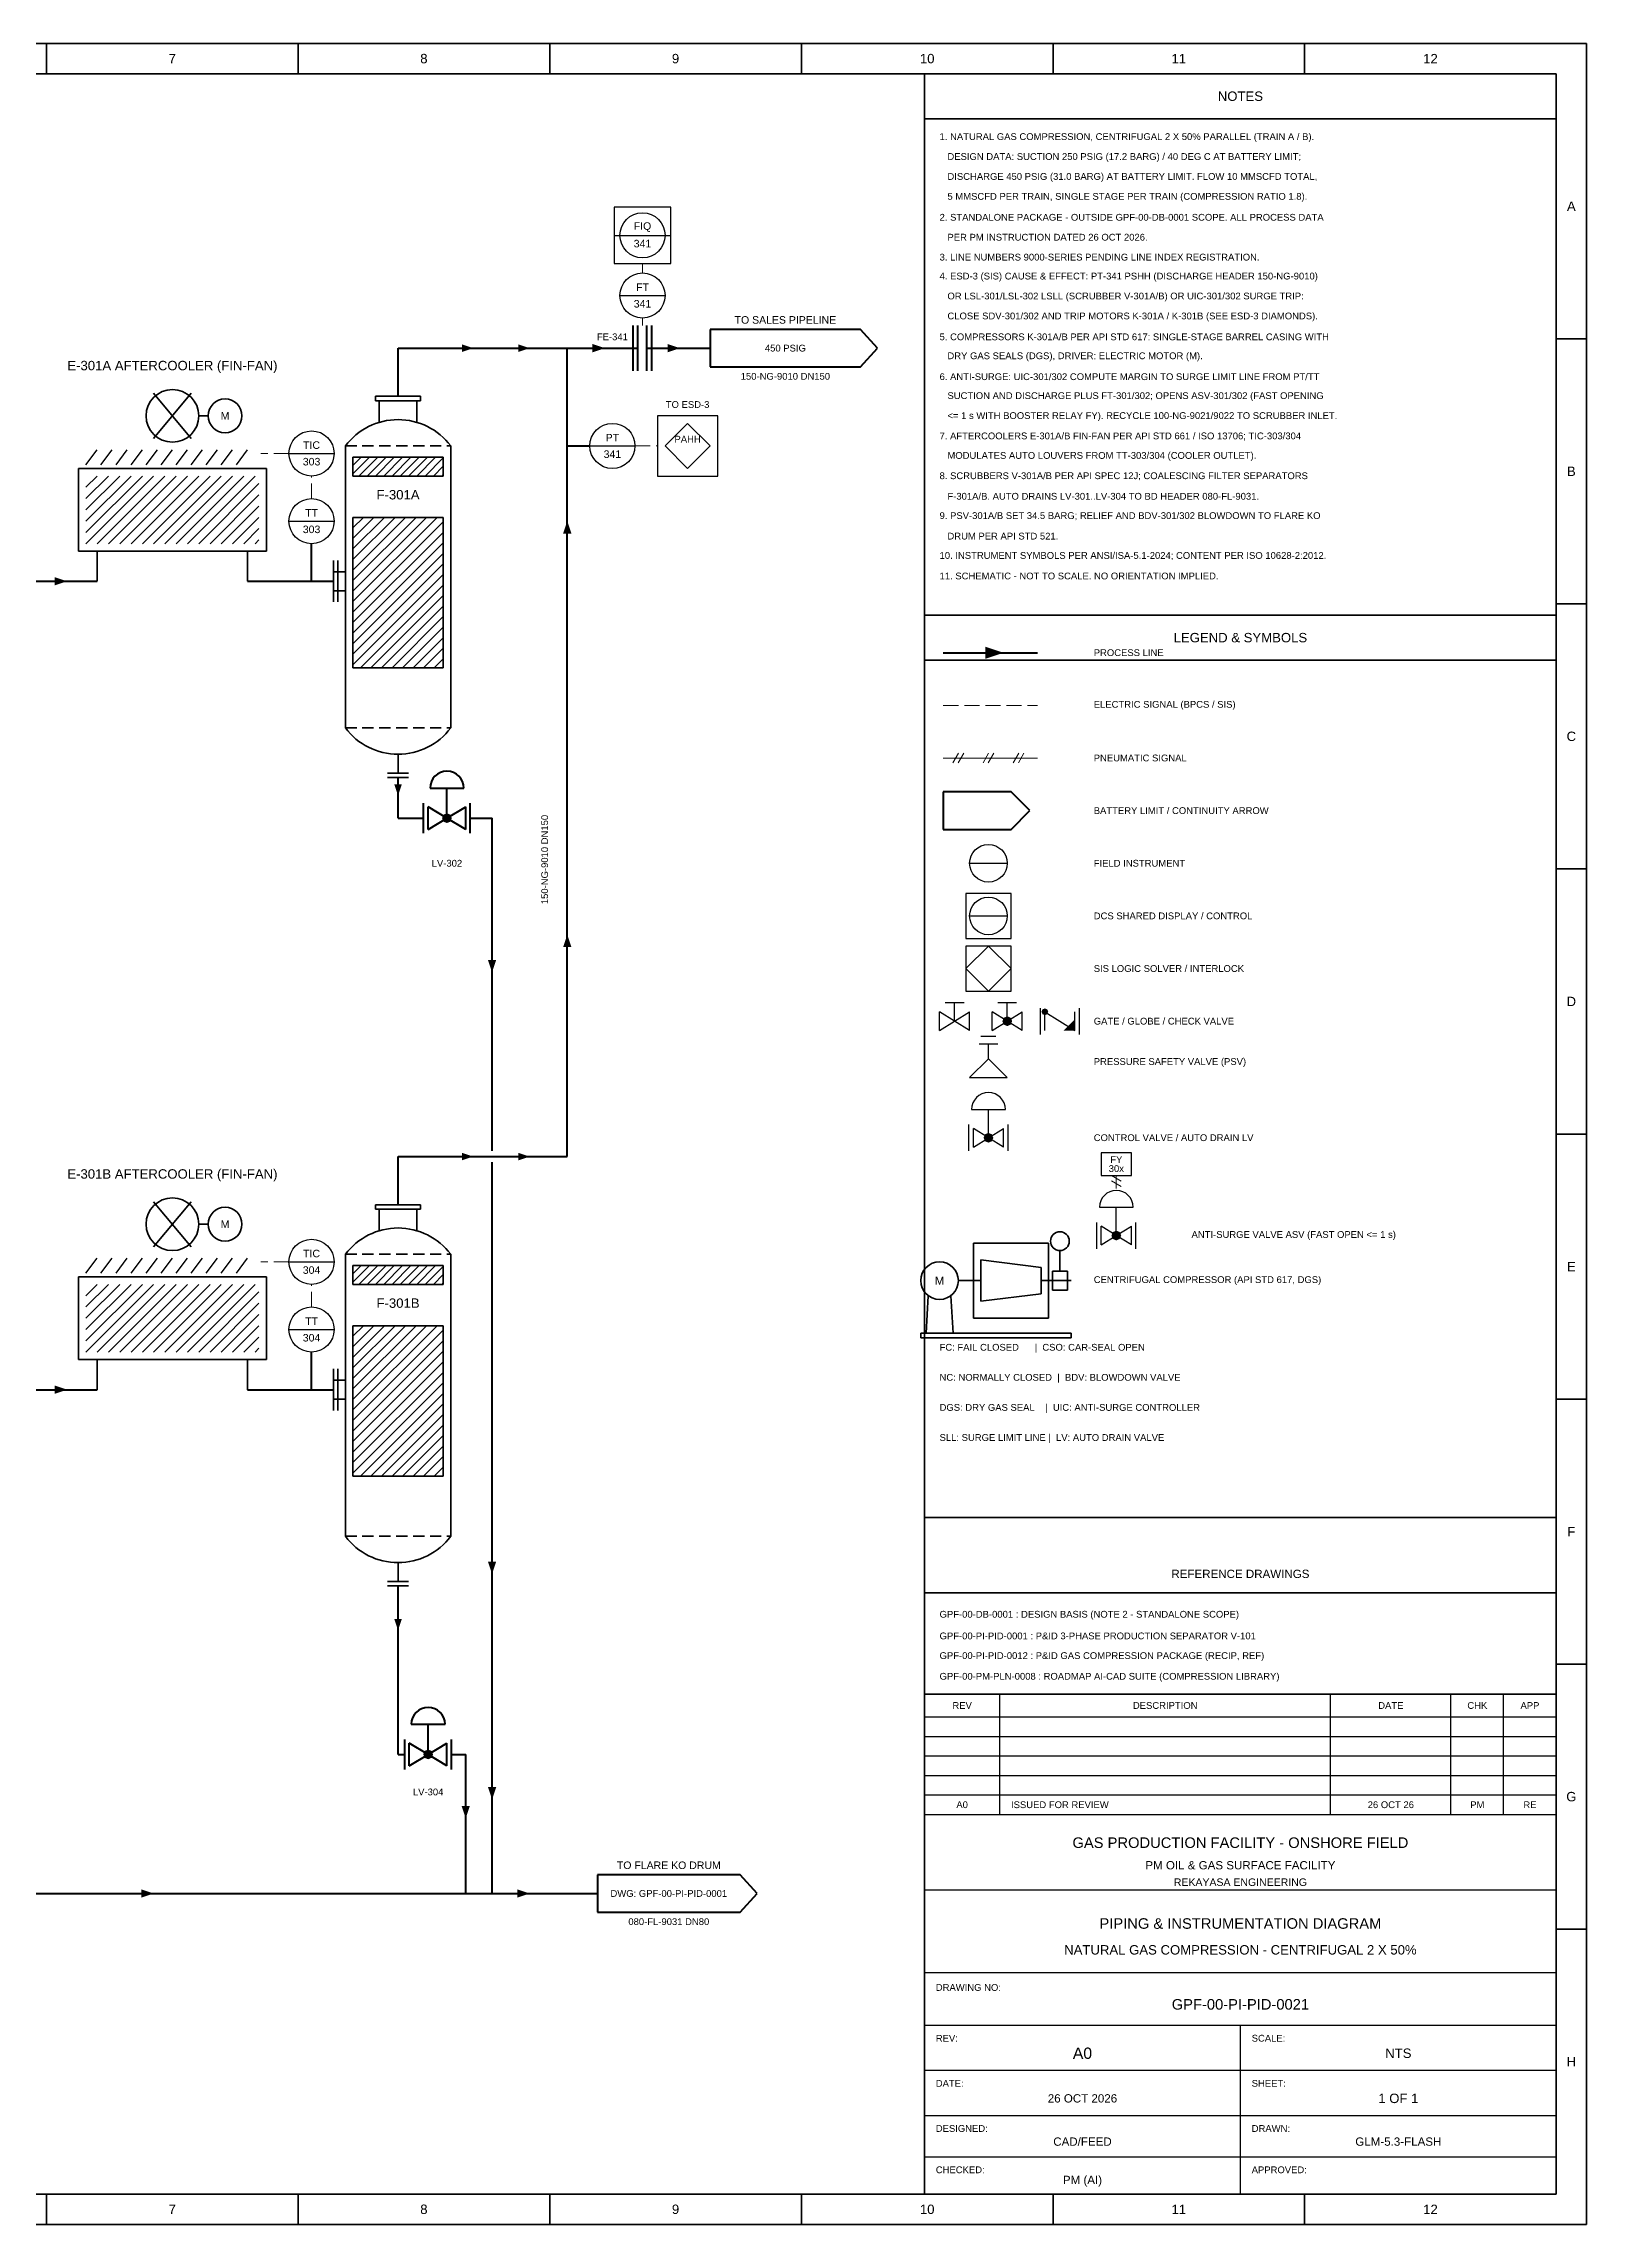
# Model space of a CAD drawing. Header units: millimetres. Extents: x 10 to 831, y 7 to 587.
# Drawn here: x 421 to 831, y 7 to 587 of the extents above; entities that cross this region are included whole.
import ezdxf

# ---------------------------------------------------------------- set-up
doc = ezdxf.new("R2010")
doc.units = ezdxf.units.MM
for name, color, linetype, lineweight in [('REF-EQUIP', 7, 'Continuous', 35), ('REF-FRAME', 7, 'Continuous', 35), ('REF-HATCH', 7, 'Continuous', 13), ('REF-PROC', 7, 'Continuous', 50), ('REF-SIG', 7, 'Continuous', 13), ('REF-SIGP', 7, 'Continuous', 13), ('REF-SYM', 7, 'Continuous', 25), ('REF-TEXT', 7, 'Continuous', 18), ('REF-TITLE', 7, 'Continuous', 25)]:
    doc.layers.add(name, color=color, linetype=linetype, lineweight=lineweight)
doc.styles.add('ARIAL', font='arial.ttf')

msp = doc.modelspace()

# ---------------------------------------------------------------- linework, layer by layer
at = {"layer": 'REF-EQUIP'}
for p, q in [((450, 482), (460, 494)), ((450, 494), (460, 482)), ((509, 492), (509, 493.2)), ((509, 493.2), (521, 493.2)), ((521, 492), (521, 493.2)), ((462, 488), (464.5, 488)), ((509, 492), (521, 492)), ((510, 486.271), (510, 492)), ((520, 486.271), (520, 492)), ((501, 405), (501, 480)), ((501, 480), (504, 480)), ((503, 477), (503, 472)), ((527, 477), (503, 477)), ((505.5, 480), (508.5, 480)), ((510, 480), (513, 480)), ((514.5, 480), (517.5, 480)), ((519, 480), (522, 480)), ((523.5, 480), (526.5, 480)), ((527, 472), (527, 477)), ((528, 480), (529, 480)), ((529, 405), (529, 480)), ((430, 474), (430, 452)), ((480, 474), (430, 474)), ((480, 452), (480, 474)), ((503, 472), (527, 472)), ((503, 461), (503, 421)), ((527, 461), (503, 461)), ((527, 421), (527, 461)), ((430, 452), (480, 452)), ((435, 444), (435, 452)), ((475, 444), (475, 452)), ((497.8, 438.5), (497.8, 449.5)), ((499, 438.5), (499, 449.5)), ((501, 446.5), (497.8, 446.5)), ((501, 441.5), (497.8, 441.5)), ((503, 421), (527, 421)), ((501, 405), (504, 405)), ((505.5, 405), (508.5, 405)), ((510, 405), (513, 405)), ((514.5, 405), (517.5, 405)), ((519, 405), (522, 405)), ((523.5, 405), (526.5, 405)), ((528, 405), (529, 405)), ((515, 398), (515, 393)), ((512.2, 393), (517.8, 393)), ((512.2, 391.8), (517.8, 391.8)), ((450, 267), (460, 279)), ((450, 279), (460, 267)), ((462, 273), (464.5, 273)), ((509, 277), (509, 278.2)), ((509, 278.2), (521, 278.2)), ((509, 277), (521, 277)), ((510, 271.271), (510, 277)), ((520, 271.271), (520, 277)), ((521, 277), (521, 278.2)), ((668, 268), (668, 248)), ((688, 268), (668, 268)), ((688, 248), (688, 268)), ((501, 190), (501, 265)), ((501, 265), (504, 265)), ((503, 262), (503, 257)), ((527, 262), (503, 262)), ((505.5, 265), (508.5, 265)), ((510, 265), (513, 265)), ((514.5, 265), (517.5, 265)), ((519, 265), (522, 265)), ((523.5, 265), (526.5, 265)), ((527, 257), (527, 262)), ((528, 265), (529, 265)), ((529, 190), (529, 265)), ((670, 252.5), (670, 263.5)), ((670, 263.5), (686, 261.5)), ((686, 254.5), (686, 261.5)), ((691, 260.5), (691, 266)), ((430, 259), (430, 237)), ((480, 259), (430, 259)), ((480, 237), (480, 259)), ((503, 257), (527, 257)), ((664, 258), (670, 258)), ((686, 258), (694, 258)), ((689, 260.5), (689, 255.5)), ((693, 260.5), (689, 260.5)), ((689, 255.5), (693, 255.5)), ((693, 255.5), (693, 260.5)), ((656, 254), (655.4, 244)), ((662, 254), (662.6, 244)), ((670, 252.5), (686, 254.5)), ((503, 246), (503, 206)), ((527, 246), (503, 246)), ((527, 206), (527, 246)), ((654, 242.8), (654, 244)), ((654, 244), (694, 244)), ((668, 248), (688, 248)), ((694, 242.8), (694, 244)), ((654, 242.8), (694, 242.8)), ((430, 237), (480, 237)), ((435, 229), (435, 237)), ((475, 229), (475, 237)), ((497.8, 223.5), (497.8, 234.5)), ((499, 223.5), (499, 234.5)), ((501, 231.5), (497.8, 231.5)), ((501, 226.5), (497.8, 226.5)), ((503, 206), (527, 206)), ((501, 190), (504, 190)), ((505.5, 190), (508.5, 190)), ((510, 190), (513, 190)), ((514.5, 190), (517.5, 190)), ((519, 190), (522, 190)), ((523.5, 190), (526.5, 190)), ((528, 190), (529, 190)), ((515, 183), (515, 178)), ((512.2, 178), (517.8, 178)), ((512.2, 176.8), (517.8, 176.8))]:
    msp.add_line(p, q, dxfattribs=at)
for centre, radius in [((455, 488), 7), ((469, 488), 4.5), ((455, 273), 7), ((469, 273), 4.5), ((691, 268.5), 2.5), ((659, 258), 5)]:
    msp.add_circle(centre, radius, dxfattribs=at)
for centre, start, end in [((515, 469.5), 36.869898, 143.130102), ((515, 415.5), 216.869898, 323.130102), ((515, 254.5), 36.869898, 143.130102), ((515, 200.5), 216.869898, 323.130102)]:
    msp.add_arc(centre, 17.5, start, end, dxfattribs=at)
at = {"layer": 'REF-FRAME'}
for p, q in [((831, 587), (10, 587)), ((421.5, 579), (421.5, 587)), ((488.417, 579), (488.417, 587)), ((555.333, 579), (555.333, 587)), ((622.25, 579), (622.25, 587)), ((689.167, 579), (689.167, 587)), ((756.083, 579), (756.083, 587)), ((831, 7), (831, 587)), ((823, 579), (20, 579)), ((655, 15), (655, 579)), ((823, 15), (823, 579)), ((655, 567), (823, 567)), ((823, 508.5), (831, 508.5)), ((655, 435), (823, 435)), ((823, 438), (831, 438)), ((655, 423), (823, 423)), ((823, 367.5), (831, 367.5)), ((823, 297), (831, 297)), ((823, 226.5), (831, 226.5)), ((655, 195), (823, 195)), ((655, 175), (823, 175)), ((823, 156), (831, 156)), ((655, 148), (823, 148)), ((823, 85.5), (831, 85.5)), ((20, 15), (823, 15)), ((421.5, 7), (421.5, 15)), ((488.417, 7), (488.417, 15)), ((555.333, 7), (555.333, 15)), ((622.25, 7), (622.25, 15)), ((689.167, 7), (689.167, 15)), ((756.083, 7), (756.083, 15)), ((10, 7), (831, 7))]:
    msp.add_line(p, q, dxfattribs=at)
at = {"layer": 'REF-HATCH'}
for p, q in [((503, 472.6), (507.4, 477)), ((503, 474.8), (505.2, 477)), ((504.6, 472), (509.6, 477)), ((506.8, 472), (511.8, 477)), ((509, 472), (514, 477)), ((511.2, 472), (516.2, 477)), ((513.4, 472), (518.4, 477)), ((515.6, 472), (520.6, 477)), ((517.8, 472), (522.8, 477)), ((520, 472), (525, 477)), ((522.2, 472), (527, 476.8)), ((432, 454), (450, 472)), ((432, 457), (447, 472)), ((432, 460), (444, 472)), ((432, 463), (441, 472)), ((432, 466), (438, 472)), ((432, 469), (435, 472)), ((435, 454), (453, 472)), ((438, 454), (456, 472)), ((441, 454), (459, 472)), ((444, 454), (462, 472)), ((447, 454), (465, 472)), ((450, 454), (468, 472)), ((453, 454), (471, 472)), ((456, 454), (474, 472)), ((459, 454), (477, 472)), ((462, 454), (478, 470)), ((524.4, 472), (527, 474.6)), ((526.6, 472), (527, 472.4)), ((465, 454), (478, 467)), ((468, 454), (478, 464)), ((471, 454), (478, 461)), ((503, 438.6), (525.4, 461)), ((503, 441.4), (522.6, 461)), ((503, 444.2), (519.8, 461)), ((503, 447), (517, 461)), ((503, 449.8), (514.2, 461)), ((503, 452.6), (511.4, 461)), ((503, 455.4), (508.6, 461)), ((503, 458.2), (505.8, 461)), ((503, 435.8), (527, 459.8)), ((474, 454), (478, 458)), ((477, 454), (478, 455)), ((503, 433), (527, 457)), ((503, 430.2), (527, 454.2)), ((503, 427.4), (527, 451.4)), ((503, 424.6), (527, 448.6)), ((503, 421.8), (527, 445.8)), ((505, 421), (527, 443)), ((507.8, 421), (527, 440.2)), ((510.6, 421), (527, 437.4)), ((513.4, 421), (527, 434.6)), ((516.2, 421), (527, 431.8)), ((519, 421), (527, 429)), ((521.8, 421), (527, 426.2)), ((524.6, 421), (527, 423.4)), ((503, 257.6), (507.4, 262)), ((503, 259.8), (505.2, 262)), ((504.6, 257), (509.6, 262)), ((506.8, 257), (511.8, 262)), ((509, 257), (514, 262)), ((511.2, 257), (516.2, 262)), ((513.4, 257), (518.4, 262)), ((515.6, 257), (520.6, 262)), ((517.8, 257), (522.8, 262)), ((520, 257), (525, 262)), ((522.2, 257), (527, 261.8)), ((432, 239), (450, 257)), ((432, 242), (447, 257)), ((432, 245), (444, 257)), ((432, 248), (441, 257)), ((432, 251), (438, 257)), ((432, 254), (435, 257)), ((435, 239), (453, 257)), ((438, 239), (456, 257)), ((441, 239), (459, 257)), ((444, 239), (462, 257)), ((447, 239), (465, 257)), ((450, 239), (468, 257)), ((453, 239), (471, 257)), ((456, 239), (474, 257)), ((459, 239), (477, 257)), ((524.4, 257), (527, 259.6)), ((526.6, 257), (527, 257.4)), ((462, 239), (478, 255)), ((465, 239), (478, 252)), ((468, 239), (478, 249)), ((471, 239), (478, 246)), ((503, 223.6), (525.4, 246)), ((503, 226.4), (522.6, 246)), ((503, 229.2), (519.8, 246)), ((503, 232), (517, 246)), ((503, 234.8), (514.2, 246)), ((503, 237.6), (511.4, 246)), ((503, 240.4), (508.6, 246)), ((503, 243.2), (505.8, 246)), ((503, 220.8), (527, 244.8)), ((474, 239), (478, 243)), ((477, 239), (478, 240)), ((503, 218), (527, 242)), ((503, 215.2), (527, 239.2)), ((503, 212.4), (527, 236.4)), ((503, 209.6), (527, 233.6)), ((503, 206.8), (527, 230.8)), ((505, 206), (527, 228)), ((507.8, 206), (527, 225.2)), ((510.6, 206), (527, 222.4)), ((513.4, 206), (527, 219.6)), ((516.2, 206), (527, 216.8)), ((519, 206), (527, 214)), ((521.8, 206), (527, 211.2)), ((524.6, 206), (527, 208.4))]:
    msp.add_line(p, q, dxfattribs=at)
at = {"layer": 'REF-PROC'}
for p, q in [((577.5, 500), (577.5, 512)), ((578.8, 500), (578.8, 512)), ((581.2, 500), (581.2, 512)), ((582.5, 500), (582.5, 512)), ((598, 511), (598, 501)), ((638, 511), (598, 511)), ((642.5, 506), (638, 511)), ((515, 493.2), (515, 506)), ((515, 506), (560, 506)), ((560, 291), (560, 506)), ((560, 506), (578.8, 506)), ((581.2, 506), (598, 506)), ((638, 501), (642.5, 506)), ((598, 501), (638, 501)), ((560, 480), (566, 480)), ((492, 444), (492, 454)), ((382.2, 444), (435, 444)), ((475, 444), (497.8, 444)), ((660, 425), (685, 425)), ((515, 381), (515, 391.8)), ((523.5, 389), (532.5, 389)), ((528, 381), (528, 389)), ((521.8, 377), (521.8, 385)), ((523, 378), (523, 384)), ((528, 381), (523, 384)), ((528, 381), (533, 384)), ((533, 378), (533, 384)), ((534.2, 377), (534.2, 385)), ((660, 388), (660, 378)), ((678, 388), (660, 388)), ((683, 383), (678, 388)), ((678, 378), (683, 383)), ((515, 381), (521.8, 381)), ((523, 378), (528, 381)), ((533, 378), (528, 381)), ((534.2, 381), (540, 381)), ((540, 292.5), (540, 381)), ((660, 378), (678, 378)), ((515, 278.2), (515, 291)), ((515, 291), (560, 291)), ((540, 95), (540, 289.5)), ((492, 229), (492, 239)), ((382.2, 229), (435, 229)), ((475, 229), (497.8, 229)), ((515, 132), (515, 176.8)), ((518.5, 140), (527.5, 140)), ((523, 132), (523, 140)), ((516.8, 128), (516.8, 136)), ((518, 129), (518, 135)), ((523, 132), (518, 135)), ((523, 132), (528, 135)), ((528, 129), (528, 135)), ((529.2, 128), (529.2, 136)), ((515, 132), (516.8, 132)), ((518, 129), (523, 132)), ((528, 129), (523, 132)), ((529.2, 132), (533, 132)), ((533, 95), (533, 132)), ((568, 100), (568, 90)), ((606, 100), (568, 100)), ((610.5, 95), (606, 100)), ((40, 95), (568, 95)), ((606, 90), (610.5, 95)), ((568, 90), (606, 90))]:
    msp.add_line(p, q, dxfattribs=at)
for centre in [(528, 389), (523, 140)]:
    msp.add_arc(centre, 4.5, 0, 180, dxfattribs=at)
for points in [[(535, 506), (532, 507), (532, 505)], [(550, 506), (547, 507), (547, 505)], [(570, 506), (566.7, 507.1), (566.7, 504.9)], [(590, 506), (586.7, 507.1), (586.7, 504.9)], [(560, 460), (558.9, 456.7), (561.1, 456.7)], [(427, 444), (423.7, 445.1), (423.7, 442.9)], [(676, 425), (671.2, 426.6), (671.2, 423.4)], [(515, 387), (514, 390), (516, 390)], [(528, 381), (527.081, 381.919), (526.7, 381)], [(528, 381), (526.7, 381), (527.081, 380.081)], [(528, 381), (528, 382.3), (527.081, 381.919)], [(528, 381), (527.081, 380.081), (528, 379.7)], [(528, 381), (528.919, 381.919), (528, 382.3)], [(528, 381), (529.3, 381), (528.919, 381.919)], [(528, 381), (528, 379.7), (528.919, 380.081)], [(528, 381), (528.919, 380.081), (529.3, 381)], [(560, 350), (558.9, 346.7), (561.1, 346.7)], [(540, 340), (538.9, 343.3), (541.1, 343.3)], [(677, 327), (676.081, 327.919), (675.7, 327)], [(677, 327), (675.7, 327), (676.081, 326.081)], [(677, 327), (677, 328.3), (676.081, 327.919)], [(677, 327), (676.081, 326.081), (677, 325.7)], [(677, 327), (677.919, 327.919), (677, 328.3)], [(677, 327), (678.3, 327), (677.919, 327.919)], [(677, 327), (677, 325.7), (677.919, 326.081)], [(677, 327), (677.919, 326.081), (678.3, 327)], [(687, 329.5), (686.364, 330.136), (686.1, 329.5)], [(687, 329.5), (686.1, 329.5), (686.364, 328.864)], [(687, 329.5), (687, 330.4), (686.364, 330.136)], [(687, 329.5), (686.364, 328.864), (687, 328.6)], [(687, 329.5), (687.636, 330.136), (687, 330.4)], [(687, 329.5), (687.9, 329.5), (687.636, 330.136)], [(687, 329.5), (687, 328.6), (687.636, 328.864)], [(687, 329.5), (687.636, 328.864), (687.9, 329.5)], [(695, 324.5), (692, 324.5), (695, 327.5)], [(672, 296), (671.081, 296.919), (670.7, 296)], [(672, 296), (670.7, 296), (671.081, 295.081)], [(672, 296), (672, 297.3), (671.081, 296.919)], [(672, 296), (671.081, 295.081), (672, 294.7)], [(672, 296), (672.919, 296.919), (672, 297.3)], [(672, 296), (673.3, 296), (672.919, 296.919)], [(672, 296), (672, 294.7), (672.919, 295.081)], [(672, 296), (672.919, 295.081), (673.3, 296)], [(535, 291), (532, 292), (532, 290)], [(550, 291), (547, 292), (547, 290)], [(706, 270), (705.081, 270.919), (704.7, 270)], [(706, 270), (704.7, 270), (705.081, 269.081)], [(706, 270), (706, 271.3), (705.081, 270.919)], [(706, 270), (705.081, 269.081), (706, 268.7)], [(706, 270), (706.919, 270.919), (706, 271.3)], [(706, 270), (707.3, 270), (706.919, 270.919)], [(706, 270), (706, 268.7), (706.919, 269.081)], [(706, 270), (706.919, 269.081), (707.3, 270)], [(427, 229), (423.7, 230.1), (423.7, 227.9)], [(540, 180), (538.9, 183.3), (541.1, 183.3)], [(515, 165), (514, 168), (516, 168)], [(523, 132), (522.081, 132.919), (521.7, 132)], [(523, 132), (521.7, 132), (522.081, 131.081)], [(523, 132), (523, 133.3), (522.081, 132.919)], [(523, 132), (522.081, 131.081), (523, 130.7)], [(523, 132), (523.919, 132.919), (523, 133.3)], [(523, 132), (524.3, 132), (523.919, 132.919)], [(523, 132), (523, 130.7), (523.919, 131.081)], [(523, 132), (523.919, 131.081), (524.3, 132)], [(540, 120), (538.9, 123.3), (541.1, 123.3)], [(533, 115), (531.9, 118.3), (534.1, 118.3)], [(450, 95), (446.7, 96.1), (446.7, 93.9)], [(550, 95), (546.7, 96.1), (546.7, 93.9)]]:
    msp.add_solid(points, dxfattribs=at)
at = {"layer": 'REF-SIG'}
for p, q in [((580, 526), (580, 528.5)), ((580, 512), (580, 514)), ((480.4, 478), (478.5, 478)), ((486, 478), (482, 478)), ((578, 480), (582, 480)), ((583.6, 480), (584, 480)), ((492, 471.6), (492, 472)), ((492, 466), (492, 470)), ((660, 411), (664, 411)), ((665.6, 411), (669.6, 411)), ((671.2, 411), (675.2, 411)), ((676.8, 411), (680.8, 411)), ((682.4, 411), (685, 411)), ((480.4, 263), (478.5, 263)), ((486, 263), (482, 263)), ((492, 256.6), (492, 257)), ((492, 251), (492, 255))]:
    msp.add_line(p, q, dxfattribs=at)
at = {"layer": 'REF-SIGP'}
for p, q in [((660, 397), (685, 397)), ((662.55, 395.701), (664.05, 398.299)), ((663.95, 395.701), (665.45, 398.299)), ((670.55, 395.701), (672.05, 398.299)), ((671.95, 395.701), (673.45, 398.299)), ((678.55, 395.701), (680.05, 398.299)), ((679.95, 395.701), (681.45, 398.299)), ((704.701, 285.95), (707.299, 284.45)), ((704.701, 284.55), (707.299, 283.05)), ((706, 286), (706, 282.5))]:
    msp.add_line(p, q, dxfattribs=at)
at = {"layer": 'REF-SYM'}
for p, q in [((572.5, 543.5), (572.5, 528.5)), ((587.5, 543.5), (572.5, 543.5)), ((587.5, 528.5), (587.5, 543.5)), ((572.5, 536), (587.5, 536)), ((572.5, 528.5), (587.5, 528.5)), ((574, 520), (586, 520)), ((584, 488), (584, 472)), ((600, 488), (584, 488)), ((600, 472), (600, 488)), ((586, 480), (592, 486)), ((592, 486), (598, 480)), ((432, 475), (435, 479)), ((436, 475), (439, 479)), ((440, 475), (443, 479)), ((444, 475), (447, 479)), ((448, 475), (451, 479)), ((452, 475), (455, 479)), ((456, 475), (459, 479)), ((460, 475), (463, 479)), ((464, 475), (467, 479)), ((468, 475), (471, 479)), ((472, 475), (475, 479)), ((486, 478), (498, 478)), ((566, 480), (578, 480)), ((592, 474), (586, 480)), ((598, 480), (592, 474)), ((584, 472), (600, 472)), ((486, 460), (498, 460)), ((667, 369), (677, 369)), ((666, 361), (666, 349)), ((678, 361), (666, 361)), ((678, 349), (678, 361)), ((667, 355), (677, 355)), ((666, 349), (678, 349)), ((666, 341), (672, 347)), ((666, 347), (666, 335)), ((678, 347), (666, 347)), ((672, 347), (678, 341)), ((678, 335), (678, 347)), ((672, 335), (666, 341)), ((678, 341), (672, 335)), ((660.5, 332), (665.5, 332)), ((663, 327), (663, 332)), ((666, 335), (678, 335)), ((674.5, 332), (679.5, 332)), ((677, 327), (677, 332)), ((659, 324.5), (659, 329.5)), ((663, 327), (659, 329.5)), ((659, 324.5), (663, 327)), ((663, 327), (667, 329.5)), ((667, 324.5), (663, 327)), ((667, 324.5), (667, 329.5)), ((673, 324.5), (673, 329.5)), ((677, 327), (673, 329.5)), ((673, 324.5), (677, 327)), ((677, 327), (681, 329.5)), ((681, 324.5), (677, 327)), ((681, 324.5), (681, 329.5)), ((685.8, 323.5), (685.8, 330.5)), ((687, 324.5), (687, 329.5)), ((687, 329.5), (695, 324.5)), ((695, 324.5), (695, 329.5)), ((696.2, 323.5), (696.2, 330.5)), ((669.5, 321), (674.5, 321)), ((670, 323), (674, 323)), ((672, 317), (672, 321)), ((667, 312), (672, 317)), ((677, 312), (672, 317)), ((667, 312), (677, 312)), ((667.5, 303.5), (676.5, 303.5)), ((672, 296), (672, 303.5)), ((666.8, 292.5), (666.8, 299.5)), ((668, 293.5), (668, 298.5)), ((672, 296), (668, 298.5)), ((668, 293.5), (672, 296)), ((672, 296), (676, 298.5)), ((676, 293.5), (672, 296)), ((676, 293.5), (676, 298.5)), ((677.2, 292.5), (677.2, 299.5)), ((702, 292), (702, 286)), ((710, 292), (702, 292)), ((710, 286), (710, 292)), ((702, 286), (710, 286)), ((700.8, 266.5), (700.8, 273.5)), ((701.5, 277.5), (710.5, 277.5)), ((706, 270), (706, 277.5)), ((711.2, 266.5), (711.2, 273.5)), ((702, 267.5), (702, 272.5)), ((706, 270), (702, 272.5)), ((702, 267.5), (706, 270)), ((706, 270), (710, 272.5)), ((710, 267.5), (706, 270)), ((710, 267.5), (710, 272.5)), ((432, 260), (435, 264)), ((436, 260), (439, 264)), ((440, 260), (443, 264)), ((444, 260), (447, 264)), ((448, 260), (451, 264)), ((452, 260), (455, 264)), ((456, 260), (459, 264)), ((460, 260), (463, 264)), ((464, 260), (467, 264)), ((468, 260), (471, 264)), ((472, 260), (475, 264)), ((486, 263), (498, 263)), ((486, 245), (498, 245))]:
    msp.add_line(p, q, dxfattribs=at)
for centre, radius in [((580, 536), 6), ((580, 520), 6), ((492, 478), 6), ((572, 480), 6), ((492, 460), 6), ((672, 369), 5), ((672, 355), 5), ((492, 263), 6), ((492, 245), 6)]:
    msp.add_circle(centre, radius, dxfattribs=at)
for centre in [(672, 303.5), (706, 277.5)]:
    msp.add_arc(centre, 4.5, 0, 180, dxfattribs=at)
at = {"layer": 'REF-TITLE'}
for p, q in [((675, 116), (675, 148)), ((763, 116), (763, 148)), ((795, 116), (795, 148)), ((809, 116), (809, 148)), ((655, 142), (823, 142)), ((655, 136.8), (823, 136.8)), ((655, 131.6), (823, 131.6)), ((655, 126.4), (823, 126.4)), ((655, 121.2), (823, 121.2)), ((655, 116), (823, 116)), ((655, 96), (823, 96)), ((655, 74), (823, 74)), ((655, 60), (823, 60)), ((739, 15), (739, 60)), ((655, 48), (823, 48)), ((655, 36), (823, 36)), ((655, 25), (823, 25))]:
    msp.add_line(p, q, dxfattribs=at)

# ---------------------------------------------------------------- texts
at = {"layer": 'REF-TEXT', "style": 'ARIAL'}
for s, insert, char_height, attachment_point in [('7', (454.958, 583), 2.5, 5), ('8', (521.875, 583), 2.5, 5), ('9', (588.792, 583), 2.5, 5), ('10', (655.708, 583), 2.5, 5), ('11', (722.625, 583), 2.5, 5), ('12', (789.542, 583), 2.5, 5), ('NOTES', (739, 573), 2.5, 5), ('1. NATURAL GAS COMPRESSION, CENTRIFUGAL 2 X 50% PARALLEL (TRAIN A / B).', (659, 562), 1.8, 4), ('   DESIGN DATA: SUCTION 250 PSIG (17.2 BARG) / 40 DEG C AT BATTERY LIMIT;', (659, 556.7), 1.8, 4), ('   DISCHARGE 450 PSIG (31.0 BARG) AT BATTERY LIMIT. FLOW 10 MMSCFD TOTAL,', (659, 551.4), 1.8, 4), ('   5 MMSCFD PER TRAIN, SINGLE STAGE PER TRAIN (COMPRESSION RATIO 1.8).', (659, 546.1), 1.8, 4), ('FIQ', (580, 538.2), 2, 5), ('2. STANDALONE PACKAGE - OUTSIDE GPF-00-DB-0001 SCOPE. ALL PROCESS DATA', (659, 540.8), 1.8, 4), ('A', (827, 543.75), 2.5, 5), ('341', (580, 533.8), 2, 5), ('   PER PM INSTRUCTION DATED 26 OCT 2026.', (659, 535.5), 1.8, 4), ('3. LINE NUMBERS 9000-SERIES PENDING LINE INDEX REGISTRATION.', (659, 530.2), 1.8, 4), ('FT', (580, 522.2), 2, 5), ('4. ESD-3 (SIS) CAUSE & EFFECT: PT-341 PSHH (DISCHARGE HEADER 150-NG-9010)', (659, 524.9), 1.8, 4), ('341', (580, 517.8), 2, 5), ('   OR LSL-301/LSL-302 LSLL (SCRUBBER V-301A/B) OR UIC-301/302 SURGE TRIP:', (659, 519.6), 1.8, 4), ('TO SALES PIPELINE', (618, 513.5), 2, 5), ('   CLOSE SDV-301/302 AND TRIP MOTORS K-301A / K-301B (SEE ESD-3 DIAMONDS).', (659, 514.3), 1.8, 4), ('FE-341', (572, 509), 1.8, 5), ('450 PSIG', (618, 506), 1.8, 5), ('5. COMPRESSORS K-301A/B PER API STD 617: SINGLE-STAGE BARREL CASING WITH', (659, 509), 1.8, 4), ('   DRY GAS SEALS (DGS), DRIVER: ELECTRIC MOTOR (M).', (659, 503.7), 1.8, 4), ('E-301A AFTERCOOLER (FIN-FAN)', (455, 501), 2.5, 5), ('150-NG-9010 DN150', (618, 498.5), 1.8, 5), ('6. ANTI-SURGE: UIC-301/302 COMPUTE MARGIN TO SURGE LIMIT LINE FROM PT/TT', (659, 498.4), 1.8, 4), ('   SUCTION AND DISCHARGE PLUS FT-301/302; OPENS ASV-301/302 (FAST OPENING', (659, 493.1), 1.8, 4), ('M', (469, 488), 2, 5), ('TO ESD-3', (592, 491), 1.8, 5), ('   <= 1 s WITH BOOSTER RELAY FY). RECYCLE 100-NG-9021/9022 TO SCRUBBER INLET.', (659, 487.8), 1.8, 4), ('PT', (572, 482.2), 2, 5), ('PAHH', (592, 481.8), 1.8, 5), ('7. AFTERCOOLERS E-301A/B FIN-FAN PER API STD 661 / ISO 13706; TIC-303/304', (659, 482.5), 1.8, 4), ('303', (492, 475.8), 2, 5), ('TIC', (492, 480.2), 2, 5), ('341', (572, 477.8), 2, 5), ('   MODULATES AUTO LOUVERS FROM TT-303/304 (COOLER OUTLET).', (659, 477.2), 1.8, 4), ('8. SCRUBBERS V-301A/B PER API SPEC 12J; COALESCING FILTER SEPARATORS', (659, 471.9), 1.8, 4), ('B', (827, 473.25), 2.5, 5), ('F-301A', (515, 467), 2.5, 5), ('   F-301A/B. AUTO DRAINS LV-301..LV-304 TO BD HEADER 080-FL-9031.', (659, 466.6), 1.8, 4), ('303', (492, 457.8), 2, 5), ('TT', (492, 462.2), 2, 5), ('9. PSV-301A/B SET 34.5 BARG; RELIEF AND BDV-301/302 BLOWDOWN TO FLARE KO', (659, 461.3), 1.8, 4), ('   DRUM PER API STD 521.', (659, 456), 1.8, 4), ('10. INSTRUMENT SYMBOLS PER ANSI/ISA-5.1-2024; CONTENT PER ISO 10628-2:2012.', (659, 450.7), 1.8, 4), ('11. SCHEMATIC - NOT TO SCALE. NO ORIENTATION IMPLIED.', (659, 445.4), 1.8, 4), ('LEGEND & SYMBOLS', (739, 429), 2.5, 5), ('PROCESS LINE', (700, 425), 1.8, 4), ('ELECTRIC SIGNAL (BPCS / SIS)', (700, 411), 1.8, 4), ('C', (827, 402.75), 2.5, 5), ('PNEUMATIC SIGNAL', (700, 397), 1.8, 4), ('BATTERY LIMIT / CONTINUITY ARROW', (700, 383), 1.8, 4), ('LV-302', (528, 369), 1.8, 5), ('FIELD INSTRUMENT', (700, 369), 1.8, 4), ('DCS SHARED DISPLAY / CONTROL', (700, 355), 1.8, 4), ('SIS LOGIC SOLVER / INTERLOCK', (700, 341), 1.8, 4), ('D', (827, 332.25), 2.5, 5), ('GATE / GLOBE / CHECK VALVE', (700, 327), 1.8, 4), ('PRESSURE SAFETY VALVE (PSV)', (700, 316), 1.8, 4), ('CONTROL VALVE / AUTO DRAIN LV', (700, 296), 1.8, 4), ('FY', (706, 290.2), 1.8, 5), ('E-301B AFTERCOOLER (FIN-FAN)', (455, 286), 2.5, 5), ('30x', (706, 287.8), 1.8, 5), ('M', (469, 273), 2, 5), ('ANTI-SURGE VALVE ASV (FAST OPEN <= 1 s)', (726, 270), 1.8, 4), ('304', (492, 260.8), 2, 5), ('TIC', (492, 265.2), 2, 5), ('E', (827, 261.75), 2.5, 5), ('M', (659, 258), 2.2, 5), ('CENTRIFUGAL COMPRESSOR (API STD 617, DGS)', (700, 258), 1.8, 4), ('F-301B', (515, 252), 2.5, 5), ('304', (492, 242.8), 2, 5), ('TT', (492, 247.2), 2, 5), ('FC: FAIL CLOSED      |  CSO: CAR-SEAL OPEN', (659, 240), 1.8, 4), ('NC: NORMALLY CLOSED  |  BDV: BLOWDOWN VALVE', (659, 232), 1.8, 4), ('DGS: DRY GAS SEAL    |  UIC: ANTI-SURGE CONTROLLER', (659, 224), 1.8, 4), ('SLL: SURGE LIMIT LINE |  LV: AUTO DRAIN VALVE', (659, 216), 1.8, 4), ('F', (827, 191.25), 2.5, 5), ('REFERENCE DRAWINGS', (739, 180), 2.2, 5), ('GPF-00-DB-0001 : DESIGN BASIS (NOTE 2 - STANDALONE SCOPE)', (659, 169), 1.8, 4), ('GPF-00-PI-PID-0001 : P&ID 3-PHASE PRODUCTION SEPARATOR V-101', (659, 163.5), 1.8, 4), ('GPF-00-PI-PID-0012 : P&ID GAS COMPRESSION PACKAGE (RECIP, REF)', (659, 158), 1.8, 4), ('GPF-00-PM-PLN-0008 : ROADMAP AI-CAD SUITE (COMPRESSION LIBRARY)', (659, 152.5), 1.8, 4), ('REV', (665, 145), 1.8, 5), ('DESCRIPTION', (719, 145), 1.8, 5), ('DATE', (779, 145), 1.8, 5), ('CHK', (802, 145), 1.8, 5), ('APP', (816, 145), 1.8, 5), ('LV-304', (523, 122), 1.8, 5), ('G', (827, 120.75), 2.5, 5), ('A0', (665, 118.6), 1.8, 5), ('ISSUED FOR REVIEW', (678, 118.6), 1.8, 4), ('26 OCT 26', (779, 118.6), 1.8, 5), ('PM', (802, 118.6), 1.8, 5), ('RE', (816, 118.6), 1.8, 5), ('GAS PRODUCTION FACILITY - ONSHORE FIELD', (739, 108.5), 2.8, 5), ('TO FLARE KO DRUM', (587, 102.5), 2, 5), ('PM OIL & GAS SURFACE FACILITY', (739, 102.5), 2.2, 5), ('REKAYASA ENGINEERING', (739, 98), 2, 5), ('DWG: GPF-00-PI-PID-0001', (587, 95), 1.8, 5), ('080-FL-9031 DN80', (587, 87.5), 1.8, 5), ('PIPING & INSTRUMENTATION DIAGRAM', (739, 87), 2.8, 5), ('NATURAL GAS COMPRESSION - CENTRIFUGAL 2 X 50%', (739, 80), 2.5, 5), ('DRAWING NO:', (658, 70), 1.8, 4), ('GPF-00-PI-PID-0021', (739, 65.5), 2.8, 5), ('REV:', (658, 56.5), 1.8, 4), ('A0', (697, 52.5), 3, 5), ('SCALE:', (742, 56.5), 1.8, 4), ('NTS', (781, 52.5), 2.5, 5), ('H', (827, 50.25), 2.5, 5), ('DATE:', (658, 44.5), 1.8, 4), ('26 OCT 2026', (697, 40.5), 2.2, 5), ('SHEET:', (742, 44.5), 1.8, 4), ('1 OF 1', (781, 40.5), 2.5, 5), ('DESIGNED:', (658, 32.5), 1.8, 4), ('CAD/FEED', (697, 29), 2.2, 5), ('DRAWN:', (742, 32.5), 1.8, 4), ('GLM-5.3-FLASH', (781, 29), 2.2, 5), ('CHECKED:', (658, 21.5), 1.8, 4), ('PM (AI)', (697, 18.5), 2.2, 5), ('APPROVED:', (742, 21.5), 1.8, 4), ('7', (454.958, 11), 2.5, 5), ('8', (521.875, 11), 2.5, 5), ('9', (588.792, 11), 2.5, 5), ('10', (655.708, 11), 2.5, 5), ('11', (722.625, 11), 2.5, 5), ('12', (789.542, 11), 2.5, 5)]:
    msp.add_mtext(s, dxfattribs=dict(at, insert=insert, char_height=char_height, attachment_point=attachment_point))
at = {"layer": 'REF-TEXT', "insert": (554, 370), "char_height": 1.8, "attachment_point": 5, "rotation": 90, "style": 'ARIAL'}
msp.add_mtext('150-NG-9010 DN150', dxfattribs=at)

doc.saveas('drawing.dxf')
